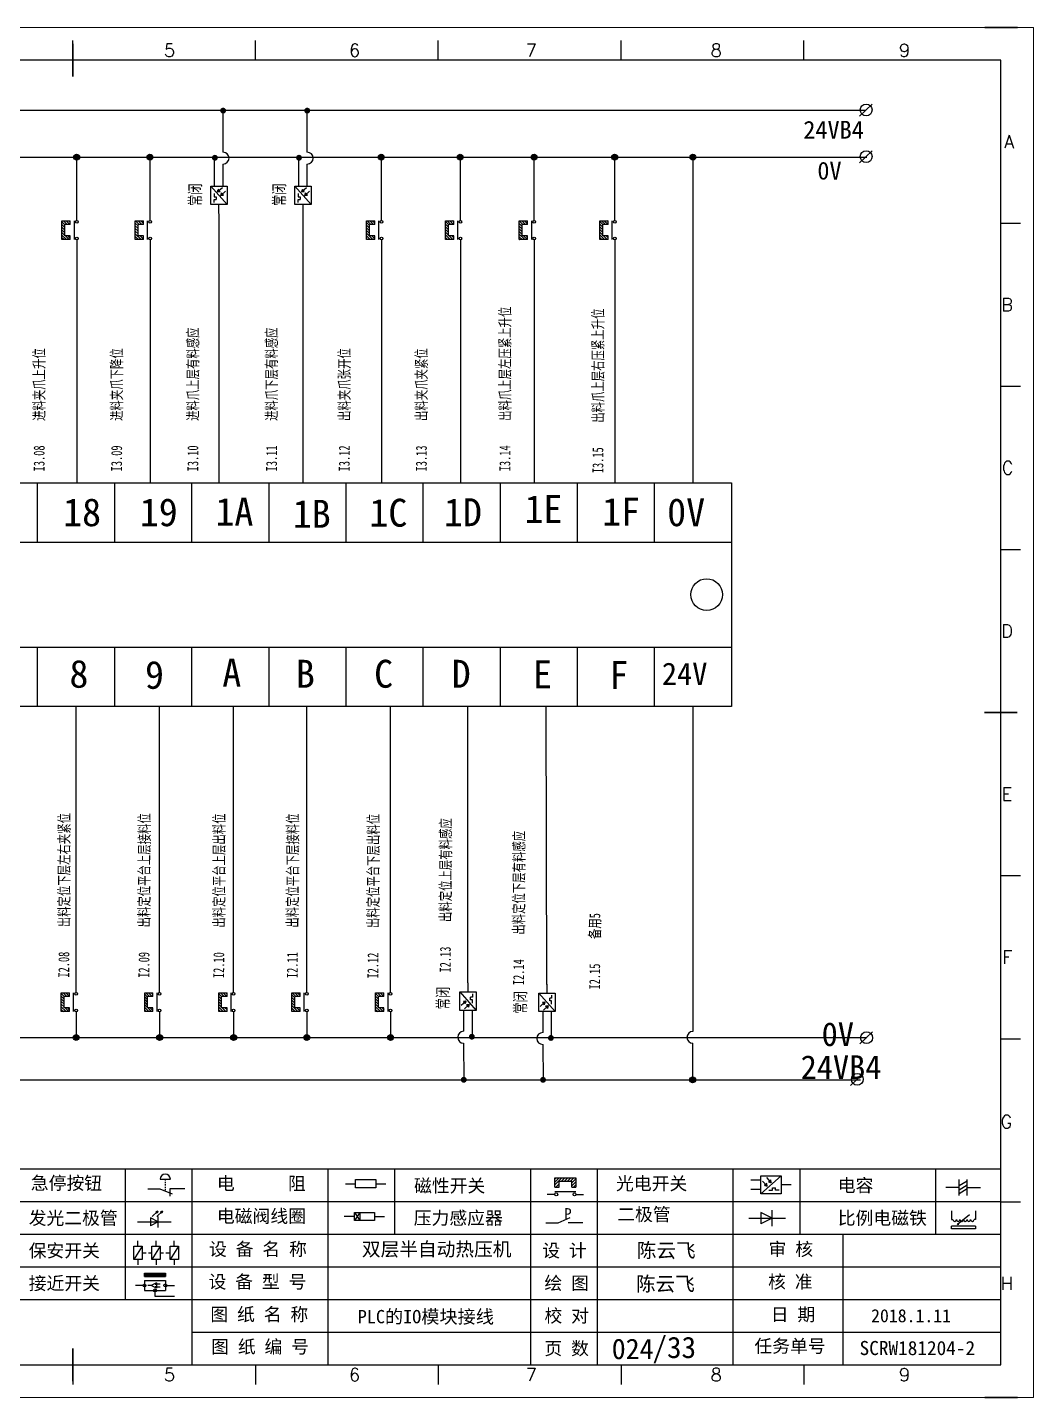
# Model space of a CAD drawing. Extents: x 38255 to 47052, y -6758 to -3353.
# Drawn here: x 39670 to 39839.6, y -5388.1 to -5157.1 of the extents above; entities that cross this region are included whole.
import ezdxf
from ezdxf.enums import TextEntityAlignment as Align

# ---------------------------------------------------------------- set-up
doc = ezdxf.new("R2010")
doc.units = 0
doc.header["$MEASUREMENT"] = 0
doc.layers.add('AE_BOR', color=1, linetype='Continuous')
doc.layers.add('电气图内容', color=7, linetype='Continuous')
doc.layers.add('frame', color=7, linetype='Continuous', lineweight=15)
doc.styles.add('WD', font='romans.shx', dxfattribs={"bigfont": 'gbcbig.shx'})
doc.styles.add('宋', font='', dxfattribs={"width": 0.7})
doc.styles.add('样式 0', font='')
doc.styles.add('汉字', font='')
doc.styles.get('宋').set_extended_font_data('SimSun')
doc.styles.get('样式 0').set_extended_font_data('KaiTi_GB2312')
doc.styles.get('汉字').set_extended_font_data('新宋体')

# ---------------------------------------------------------------- blocks, each defined once
blk = doc.blocks.new('光电开关')
at = {"linetype": 'ByBlock'}
h = blk.add_hatch(dxfattribs=at)
h.set_pattern_fill('ANSI31', color=256, scale=0.01, style=0)
h.set_pattern_definition([(45, (0.172267, 0), (-0.0224506403, 0.0224506403), [])])
h.paths.add_polyline_path([(-1882.44, -776.34), (-1882.5, -775.91), (-1882.68, -776.07)])
h.paths.add_polyline_path([(-1882.86, -776.23), (-1882.44, -776.34), (-1882.68, -776.07)])
h.paths.add_polyline_path([(-1883.05, -776.88), (-1883.11, -776.45), (-1883.29, -776.61)])
h.paths.add_polyline_path([(-1883.47, -776.77), (-1883.05, -776.88), (-1883.29, -776.61)])
for p, q in [((-1884.01, -775.96), (-1885.56, -775.96)), ((-1880.91, -775.3), (-1884.01, -778.05)), ((-1883.75, -776.09), (-1883.05, -776.88)), ((-1883.11, -776.45), (-1883.47, -776.77)), ((-1883.05, -776.88), (-1883.47, -776.77)), ((-1883.14, -775.55), (-1882.44, -776.34)), ((-1883.05, -776.88), (-1883.11, -776.45)), ((-1882.5, -775.91), (-1882.86, -776.23)), ((-1882.44, -776.34), (-1882.86, -776.23)), ((-1882.44, -776.34), (-1882.5, -775.91)), ((-1879.37, -776.67), (-1880.91, -776.67)), ((-1884.01, -777.39), (-1885.56, -777.39)), ((-1882.78, -777.47), (-1882.23, -777.47)), ((-1882.23, -777.47), (-1882.23, -777.14)), ((-1882.23, -777.14), (-1881.78, -777.14)), ((-1881.78, -777.47), (-1881.78, -777.14)), ((-1881.23, -777.47), (-1881.78, -777.47))]:
    blk.add_line(p, q, dxfattribs=at)
blk.add_lwpolyline([(-1884.01, -775.3), (-1880.91, -775.3), (-1880.91, -778.05), (-1884.01, -778.05)], close=True, dxfattribs=at)
blk = doc.blocks.new('磁性开关')
at = {"linetype": 'ByBlock'}
h = blk.add_hatch(dxfattribs=at)
h.set_pattern_fill('ANSI31', color=256, scale=0.1, style=0)
h.set_pattern_definition([(45, (0, 0), (-0.224506403, 0.224506403), [])])
h.paths.add_polyline_path([(-1910.88, -776.69), (-1910.88, -775.29), (-1907.69, -775.29), (-1907.69, -776.69), (-1908.31, -776.69), (-1908.31, -775.79), (-1910.25, -775.79), (-1910.25, -776.69)])
for p, q in [((-1910.88, -776.69), (-1910.88, -775.29)), ((-1910.88, -775.29), (-1907.69, -775.29)), ((-1910.88, -776.69), (-1910.25, -776.69)), ((-1910.25, -776.69), (-1910.25, -775.79)), ((-1910.25, -775.79), (-1908.31, -775.79)), ((-1908.31, -776.69), (-1908.31, -775.79)), ((-1908.31, -776.69), (-1907.69, -776.69)), ((-1907.69, -775.29), (-1907.69, -776.69)), ((-1910.91, -777.81), (-1912.09, -777.81)), ((-1910.88, -777.39), (-1907.69, -777.39)), ((-1907.66, -777.81), (-1906.48, -777.81))]:
    blk.add_line(p, q, dxfattribs=at)
for centre in [(-1910.68, -777.81), (-1907.88, -777.81)]:
    blk.add_circle(centre, 0.225, dxfattribs=at)
blk = doc.blocks.new('电磁阀线圈')
at = {"linetype": 'ByBlock'}
for p, q in [((-1854.61, -796.54), (-1856.17, -796.54)), ((-1854.61, -795.92), (-1853.75, -797.16)), ((-1853.75, -795.92), (-1854.61, -797.16)), ((-1853.75, -795.92), (-1853.75, -797.16)), ((-1851.53, -796.54), (-1849.97, -796.54))]:
    blk.add_line(p, q, dxfattribs=at)
blk.add_lwpolyline([(-1854.61, -795.92), (-1851.53, -795.92), (-1851.53, -797.16), (-1854.61, -797.16)], close=True, dxfattribs=at)
blk = doc.blocks.new('压力感应器')
at = {"linetype": 'ByBlock'}
for p, q in [((-1815.59, -777.73), (-1813.71, -776.93)), ((-1817.44, -777.73), (-1815.59, -777.73)), ((-1811.78, -777.73), (-1814.05, -777.73))]:
    blk.add_line(p, q, dxfattribs=at)
at = {"linetype": 'ByBlock', "insert": (-1814.65, -775.48), "char_height": 1.68, "width": 1.2242, "attachment_point": 1}
blk.add_mtext('{\\fNSimSun|b0|i0|c134|p49;P}', dxfattribs=at)
blk = doc.blocks.new('二极管')
at = {"linetype": 'ByBlock'}
for p, q in [((-1787.52, -776.77), (-1781.92, -776.77)), ((-1783.97, -776.77), (-1785.69, -775.9)), ((-1785.69, -775.9), (-1785.69, -777.65)), ((-1783.97, -776.77), (-1785.69, -777.65)), ((-1783.97, -777.99), (-1783.97, -775.56))]:
    blk.add_line(p, q, dxfattribs=at)
blk = doc.blocks.new('电容')
at = {"linetype": 'ByBlock'}
for p, q in [((-1756.08, -782.99), (-1756.08, -780.56)), ((-1754.86, -780.79), (-1756.08, -781.55)), ((-1754.86, -782.99), (-1754.86, -780.56)), ((-1756.08, -781.77), (-1758.13, -781.77)), ((-1754.86, -781.44), (-1756.08, -782.2)), ((-1754.86, -781.99), (-1756.08, -782.75)), ((-1754.86, -781.77), (-1752.81, -781.77))]:
    blk.add_line(p, q, dxfattribs=at)
blk = doc.blocks.new('发光二极管')
at = {"linetype": 'ByBlock'}
for p, q in [((-1755.78, -785.92), (-1754.89, -785.14)), ((-1754.89, -785.14), (-1755.2, -785.22)), ((-1755.2, -785.22), (-1755.01, -785.43)), ((-1755.08, -785.92), (-1754.18, -785.14)), ((-1754.89, -785.14), (-1755.01, -785.43)), ((-1754.18, -785.14), (-1754.49, -785.22)), ((-1754.49, -785.22), (-1754.31, -785.43)), ((-1754.18, -785.14), (-1754.31, -785.43)), ((-1758.01, -786.77), (-1752.89, -786.77)), ((-1754.84, -786.77), (-1756.04, -786.16)), ((-1756.04, -786.16), (-1756.04, -787.39)), ((-1754.84, -786.77), (-1756.04, -787.39)), ((-1754.84, -787.63), (-1754.84, -785.92))]:
    blk.add_line(p, q, dxfattribs=at)
blk = doc.blocks.new('比例电磁阀')
at = {"linetype": 'ByBlock'}
for p, q in [((-1757.26, -775.38), (-1757.26, -776.71)), ((-1757.26, -776.71), (-1757.05, -776.71)), ((-1754.5, -775.98), (-1756.35, -777.44)), ((-1753.58, -776.71), (-1753.8, -776.71)), ((-1753.58, -775.38), (-1753.58, -776.71)), ((-1753.6, -777.73), (-1757.25, -777.73)), ((-1757.25, -778.13), (-1757.25, -777.73)), ((-1753.6, -778.13), (-1757.25, -778.13)), ((-1756.35, -777.44), (-1756.25, -777.25)), ((-1756.35, -777.44), (-1756.15, -777.38)), ((-1756.15, -777.38), (-1756.25, -777.25)), ((-1753.6, -777.73), (-1753.6, -778.13))]:
    blk.add_line(p, q, dxfattribs=at)
for centre in [(-1756.78, -776.71), (-1756.24, -776.71), (-1755.7, -776.71), (-1755.15, -776.71), (-1754.61, -776.71), (-1754.07, -776.71)]:
    blk.add_arc(centre, 0.271, 180, 0, dxfattribs=at)
blk = doc.blocks.new('保安开关')
at = {"linetype": 'ByBlock'}
for p, q in [((-1757.33, -790.79), (-1758.6, -792.81)), ((-1757.96, -790.79), (-1757.96, -789.97)), ((-1754.54, -790.79), (-1755.81, -792.81)), ((-1755.17, -790.79), (-1755.17, -789.97)), ((-1751.75, -790.79), (-1753.02, -792.81)), ((-1752.39, -790.79), (-1752.39, -789.97)), ((-1757.96, -792.81), (-1757.96, -793.62)), ((-1757.33, -791.8), (-1756.72, -791.8)), ((-1756.35, -791.8), (-1755.89, -791.8)), ((-1755.17, -792.81), (-1755.17, -793.62)), ((-1754.52, -791.8), (-1754.06, -791.8)), ((-1753.69, -791.8), (-1753.08, -791.8)), ((-1752.39, -792.81), (-1752.39, -793.62))]:
    blk.add_line(p, q, dxfattribs=at)
for points in [[(-1758.6, -790.79), (-1757.33, -790.79), (-1757.33, -792.81), (-1758.6, -792.81)], [(-1755.81, -790.79), (-1754.54, -790.79), (-1754.54, -792.81), (-1755.81, -792.81)], [(-1753.02, -790.79), (-1751.75, -790.79), (-1751.75, -792.81), (-1753.02, -792.81)]]:
    blk.add_lwpolyline(points, close=True, dxfattribs=at)
blk = doc.blocks.new('接近开关')
at = {"linetype": 'ByBlock'}
h = blk.add_hatch(dxfattribs=at)
h.set_pattern_fill('ANSI31', color=256, scale=0.01, style=0)
h.set_pattern_definition([(45, (-89.131516, -30.795668), (-0.0224506403, 0.0224506403), [])])
h.paths.add_polyline_path([(-1516.96, -1123.35), (-1516.96, -1122.85), (-1513.76, -1122.85), (-1513.76, -1123.35)])
for p, q in [((-1516.96, -1123.35), (-1516.96, -1122.85)), ((-1516.96, -1122.85), (-1513.76, -1122.85)), ((-1516.96, -1123.35), (-1513.76, -1123.35)), ((-1513.76, -1122.85), (-1513.76, -1123.35)), ((-1517.18, -1124.71), (-1518.36, -1124.71)), ((-1516.96, -1123.95), (-1513.76, -1123.95)), ((-1516.96, -1123.95), (-1516.96, -1125.47)), ((-1516.96, -1125.47), (-1513.76, -1125.47)), ((-1515.91, -1124.71), (-1516.45, -1124.71)), ((-1515.11, -1124.31), (-1515.91, -1124.71)), ((-1515.11, -1125.11), (-1515.91, -1124.71)), ((-1515.33, -1124.53), (-1515.17, -1124.53)), ((-1515.33, -1124.88), (-1515.17, -1124.88)), ((-1515.25, -1124.45), (-1515.25, -1124.61)), ((-1515.11, -1124.31), (-1515.11, -1125.11)), ((-1515.11, -1124.48), (-1514.58, -1124.48)), ((-1515.11, -1124.94), (-1514.58, -1124.94)), ((-1513.76, -1123.95), (-1513.76, -1125.47)), ((-1513.54, -1124.71), (-1512.36, -1124.71)), ((-1515.36, -1125.69), (-1515.36, -1126.36)), ((-1515.36, -1126.36), (-1512.36, -1126.36))]:
    blk.add_line(p, q, dxfattribs=at)
for centre in [(-1516.96, -1124.71), (-1515.36, -1125.47), (-1513.76, -1124.71)]:
    blk.add_circle(centre, 0.225, dxfattribs=at)
blk = doc.blocks.new('电阻')
at = {"linetype": 'ByBlock'}
for p, q in [((-3.09, 0), (-1.57, 0)), ((1.57, 0), (3.09, 0))]:
    blk.add_line(p, q, dxfattribs=at)
blk.add_lwpolyline([(-1.57, 0.63), (1.57, 0.63), (1.57, -0.63), (-1.57, -0.63)], close=True, dxfattribs=at)
blk = doc.blocks.new('急停按钮')
at = {"linetype": 'ByBlock'}
for p, q in [((-1.86, 0), (0, 0)), ((0, 0), (1.88, -0.81)), ((0.06, 1.45), (1.61, 1.45)), ((0.83, 1.45), (0.83, 1.24)), ((0.83, 1.07), (0.83, 0.85)), ((0.83, 0.68), (0.83, 0.47)), ((0.83, 0.29), (0.83, 0.08)), ((3.81, 0), (1.54, 0)), ((1.54, 0), (1.54, -1.15)), ((0.83, -0.09), (0.83, -0.24))]:
    blk.add_line(p, q, dxfattribs=at)
blk.add_arc((0.83, 1.45), 0.774, 0, 180)
blk = doc.blocks.new('电控横A4')
for p, q in [((292, -5), (5, -5)), ((292, -205), (292, -5)), ((10.03, -205), (289.53, -205)), ((130.8, -205), (190.75, -205)), ((190.75, -205), (259.54, -205))]:
    blk.add_line(p, q)
at = {"linetype": 'ByBlock'}
for p, q in [((292, -175), (5, -175)), ((292, -180), (5, -180)), ((292, -185), (5, -185)), ((292, -190), (5, -190)), ((292, -195), (5, -195)), ((292, -200), (168.03, -200))]:
    blk.add_line(p, q, dxfattribs=at)
at = {"color": 0, "lineweight": -2}
for p, q in [((157.79, -175), (157.79, -195)), ((168.03, -175), (168.03, -204.92)), ((188.84, -175), (188.84, -185)), ((199.08, -175), (199.08, -185)), ((219.89, -175), (219.89, -185)), ((230.12, -175), (230.12, -185)), ((250.93, -175), (250.93, -185)), ((261.17, -175), (261.17, -185)), ((281.98, -175), (281.98, -185)), ((188.84, -185), (188.84, -204.92)), ((219.89, -185), (219.89, -205)), ((230.12, -185), (230.12, -205)), ((250.93, -185), (250.93, -205)), ((267.79, -185), (267.79, -205))]:
    blk.add_line(p, q, dxfattribs=at)
at = {"color": 0, "ltscale": 2}
for p, q in [((292, -205), (292, -183.55)), ((259.54, -205), (289.53, -205)), ((259.54, -205), (292, -205))]:
    blk.add_line(p, q, dxfattribs=at)
at = {"layer": 'AE_BOR', "color": 1, "lineweight": 15}
for p, q in [((0, 0), (297, 0)), ((297, 0), (297, -210)), ((297, -210), (0, -210))]:
    blk.add_line(p, q, dxfattribs=at)
at = {"layer": 'AE_BOR'}
for p, q in [((149.78, -5), (149.78, -2)), ((177.78, -5), (177.78, -2)), ((205.78, -5), (205.78, -2)), ((233.78, -5), (233.78, -2)), ((261.78, -5), (261.78, -2)), ((292, -30), (295, -30)), ((292, -55), (295, -55)), ((292, -80), (295, -80)), ((292, -130), (295, -130)), ((292, -155), (295, -155)), ((292, -180), (295, -180)), ((149.78, -205), (149.78, -208)), ((177.78, -205), (177.78, -208)), ((205.78, -205), (205.78, -208)), ((233.78, -205), (233.78, -208)), ((261.78, -205), (261.78, -208))]:
    blk.add_line(p, q, dxfattribs=at)
at = {"layer": 'AE_BOR', "lineweight": 30}
for p, q in [((294.53, 0), (289.53, 0)), ((294.53, -210), (289.53, -210))]:
    blk.add_line(p, q, dxfattribs=at)
at = {"layer": 'AE_BOR', "color": 2, "lineweight": 30}
for p, q in [((149.78, -7.5), (149.78, -2.5)), ((289.5, -105), (294.5, -105)), ((149.78, -202.5), (149.78, -207.5)), ((149.78, -205), (149.78, -207.5))]:
    blk.add_line(p, q, dxfattribs=at)
for name, p in [('急停按钮', (163.12, -177.98)), ('电阻', (194.66, -177.22))]:
    blk.add_blockref(name, p)
at = {"linetype": 'ByBlock'}
for name, p in [('磁性开关', (2134.53, 598.96)), ('光电开关', (2139.22, 599.27)), ('电容', (2041.69, 603.98)), ('发光二极管', (1917.72, 603.69)), ('电磁阀线圈', (2047.53, 614.3)), ('压力感应器', (2039.72, 594.52)), ('二极管', (2040.91, 594.27)), ('比例电磁阀', (2041.69, 593.98)), ('保安开关', (1917.72, 603.98)), ('接近开关', (1677.72, 931.9))]:
    blk.add_blockref(name, p, dxfattribs=at)
at = {"char_height": 2, "attachment_point": 1, "style": '汉字'}
for s, insert in [('{\\fKaiTi_GB2312|b0|i0|c134|p49;急停按钮}', (143.35, -176.12)), ('{\\fKaiTi_GB2312|b0|i0|c134|p49;电      阻}', (171.86, -176.19)), ('{\\fKaiTi_GB2312|b0|i0|c134|p49;磁性开关}', (202.07, -176.53)), ('{\\fKaiTi_GB2312|b0|i0|c134|p49;光电开关}', (233.02, -176.19)), ('{\\fKaiTi_GB2312|b0|i0|c134|p49;电容}', (267, -176.48)), ('{\\fKaiTi_GB2312|b0|i0|c134|p49;发光二极管}', (143.02, -181.48)), ('{\\fKaiTi_GB2312|b0|i0|c134|p49;电磁阀线圈}', (171.86, -181.19)), ('{\\fKaiTi_GB2312|b0|i0|c134|p49;压力感应器}', (202.02, -181.47)), ('{\\fKaiTi_GB2312|b0|i0|c134|p49;二极管}', (233.2, -180.91)), ('{\\fKaiTi_GB2312|b0|i0|c134|p49;比例电磁铁}', (267, -181.48)), ('{\\fKaiTi_GB2312|b0|i0|c134|p49;保安开关}', (143.02, -186.48)), ('{\\fKaiTi_GB2312|b0|i0|c134|p0;设 备 名 称}', (170.65, -186.24)), ('{\\fKaiTi_GB2312|b0|i0|c134|p0;设 计}', (221.72, -186.46)), ('{\\fKaiTi_GB2312|b0|i0|c134|p0;审 核}', (256.39, -186.25)), ('{\\fKaiTi_GB2312|b0|i0|c134|p0;设 备 型 号}', (170.58, -191.24)), ('{\\fKaiTi_GB2312|b0|i0|c134|p0;核 准}', (256.32, -191.25)), ('{\\fKaiTi_GB2312|b0|i0|c134|p49;接近开关}', (143.02, -191.48)), ('{\\fKaiTi_GB2312|b0|i0|c134|p0;绘 图}', (222.05, -191.46)), ('{\\fKaiTi_GB2312|b0|i0|c134|p0;图 纸 名 称}', (170.86, -196.24)), ('{\\fKaiTi_GB2312|b0|i0|c134|p0;校 对}', (222.05, -196.46)), ('{\\fKaiTi_GB2312|b0|i0|c134|p0;日 期}', (256.72, -196.25)), ('{\\fKaiTi_GB2312|b0|i0|c134|p0;图 纸 编 号}', (170.98, -201.2)), ('{\\fKaiTi_GB2312|b0|i0|c134|p0;页 数}', (222.05, -201.46)), ('{\\fKaiTi_GB2312|b0|i0|c134|p0;任务单号}', (254.22, -201.1))]:
    blk.add_mtext(s, dxfattribs=dict(at, insert=insert))
at = {"attachment_point": 1}
for s, insert, char_height, width in [('{\\fSimSun|b0|i0|c134|p2;双层半自动热压机}', (194.08, -186.2), 2.1, 34.3007), ('{\\fKaiTi_GB2312|b0|i0|c134|p49;陈云飞', (236.21, -186.34), 2.2, 21.4865), ('{\\fKaiTi_GB2312|b0|i0|c134|p49;陈云飞}', (236.08, -191.47), 2.2, 20.0113), ('{\\fKaiTi_GB2312|b0|i0|c134|p49;2018.1.11}', (272.1, -196.45), 2, 60.2542)]:
    blk.add_mtext(s, dxfattribs=dict(at, insert=insert, char_height=char_height, width=width))
at = {"layer": 'AE_BOR', "style": 'WD'}
for s, p in [('5', (164.59, -4.5)), ('6', (192.94, -4.5)), ('7', (220.04, -4.5)), ('8', (248.37, -4.5)), ('9', (277.23, -4.5)), ('5', (164.59, -207.5)), ('6', (192.94, -207.5)), ('7', (220.04, -207.5)), ('8', (248.37, -207.5)), ('9', (277.23, -207.5))]:
    blk.add_text(s, height=2, dxfattribs=at).set_placement(p, align=Align.CENTER)
for s, p in [('A', (294.03, -17.5)), ('B', (293.84, -42.5)), ('C', (293.93, -67.5)), ('D', (293.84, -92.5)), ('E', (293.74, -117.5)), ('F', (293.74, -142.5)), ('F', (293.74, -142.5)), ('G', (293.74, -167.72)), ('H', (293.84, -192.5))]:
    blk.add_text(s, height=2, dxfattribs=at).set_placement(p, align=Align.MIDDLE_RIGHT)
at = {"layer": 'frame', "lineweight": 0, "insert": (236.38, -200.67), "char_height": 3.271, "width": 42.6764, "attachment_point": 1, "style": '样式 0'}
blk.add_mtext(' /33', dxfattribs=at)
at = {"layer": '电气图内容', "color": 7, "insert": (270.63, -201.32), "char_height": 2.3665, "attachment_point": 1}
blk.add_mtext('\\pxi-0.125,sm1,ql;{\\f宋体|b0|i0|c134|p2;\\H0.916667x;\\C256;SCRW181204-2^I^I^I', dxfattribs=at)

msp = doc.modelspace()

# ---------------------------------------------------------------- hatches: boundary and pattern name
at = {"lineweight": -2}
h = msp.add_hatch(color=0, dxfattribs=at)
edge = h.paths.add_edge_path()
edge.add_arc((39702.989, -5171.111), 0.5, 180, 540)
h = msp.add_hatch(color=0, dxfattribs=at)
edge = h.paths.add_edge_path()
edge.add_arc((39717.165, -5171.111), 0.5, 180, 540)
h = msp.add_hatch(color=0, dxfattribs=at)
edge = h.paths.add_edge_path()
edge.add_arc((39678.321, -5178.955), 0.5, 0, 360)
h = msp.add_hatch(color=0, dxfattribs=at)
edge = h.paths.add_edge_path()
edge.add_arc((39690.666, -5178.955), 0.5, 0, 360)
h = msp.add_hatch(color=0, dxfattribs=at)
edge = h.paths.add_edge_path()
edge.add_arc((39701.602, -5179.054), 0.5, 180, 540)
h = msp.add_hatch(color=0, dxfattribs=at)
edge = h.paths.add_edge_path()
edge.add_arc((39715.778, -5179.054), 0.5, 180, 540)
h = msp.add_hatch(color=0, dxfattribs=at)
edge = h.paths.add_edge_path()
edge.add_arc((39729.656, -5178.955), 0.5, 0, 360)
h = msp.add_hatch(color=0, dxfattribs=at)
edge = h.paths.add_edge_path()
edge.add_arc((39742.96, -5178.955), 0.5, 0, 360)
h = msp.add_hatch(color=0, dxfattribs=at)
edge = h.paths.add_edge_path()
edge.add_arc((39755.42, -5178.955), 0.5, 0, 360)
h = msp.add_hatch(color=0, dxfattribs=at)
edge = h.paths.add_edge_path()
edge.add_arc((39768.992, -5178.955), 0.5, 0, 360)
h = msp.add_hatch(color=0, dxfattribs=at)
edge = h.paths.add_edge_path()
edge.add_arc((39782.171, -5178.965), 0.5, 0, 360)
h = msp.add_hatch(color=0, dxfattribs=at)
edge = h.paths.add_edge_path()
edge.add_arc((39744.917, -5327.24), 0.5, 360, 720)
h = msp.add_hatch(color=0, dxfattribs=at)
edge = h.paths.add_edge_path()
edge.add_arc((39678.221, -5327.364), 0.5, 0, 360)
h = msp.add_hatch(color=0, dxfattribs=at)
edge = h.paths.add_edge_path()
edge.add_arc((39692.29, -5327.364), 0.5, 0, 360)
h = msp.add_hatch(color=0, dxfattribs=at)
edge = h.paths.add_edge_path()
edge.add_arc((39704.767, -5327.364), 0.5, 0, 360)
h = msp.add_hatch(color=0, dxfattribs=at)
edge = h.paths.add_edge_path()
edge.add_arc((39717.095, -5327.364), 0.5, 0, 360)
h = msp.add_hatch(color=0, dxfattribs=at)
edge = h.paths.add_edge_path()
edge.add_arc((39731.21, -5327.364), 0.5, 0, 360)
h = msp.add_hatch(color=0, dxfattribs=at)
edge = h.paths.add_edge_path()
edge.add_arc((39758.241, -5327.446), 0.5, 360, 720)
h = msp.add_hatch(color=0, dxfattribs=at)
edge = h.paths.add_edge_path()
edge.add_arc((39743.557, -5334.497), 0.5, 360, 720)
h = msp.add_hatch(color=0, dxfattribs=at)
edge = h.paths.add_edge_path()
edge.add_arc((39756.91, -5334.507), 0.5, 360, 720)
h = msp.add_hatch(color=0, dxfattribs=at)
edge = h.paths.add_edge_path()
edge.add_arc((39782.132, -5334.509), 0.5, 0, 360)

# ---------------------------------------------------------------- linework, layer by layer
for p, q in [((39702.989, -5178.119), (39702.989, -5171.383)), ((39717.165, -5178.119), (39717.165, -5171.383)), ((39678.341, -5188.45), (39678.341, -5178.953)), ((39690.686, -5188.45), (39690.686, -5178.953)), ((39729.677, -5188.45), (39729.677, -5178.953)), ((39742.981, -5188.45), (39742.981, -5178.953)), ((39755.441, -5188.45), (39755.441, -5178.953)), ((39769.013, -5188.45), (39769.013, -5178.953)), ((39702.989, -5182.294), (39702.989, -5180.119)), ((39717.165, -5182.294), (39717.165, -5180.119)), ((39678.341, -5194.062), (39678.341, -5233.847)), ((39690.686, -5194.062), (39690.686, -5233.847)), ((39729.677, -5194.062), (39729.677, -5233.847)), ((39742.981, -5194.062), (39742.981, -5233.847)), ((39755.441, -5194.062), (39755.441, -5233.847)), ((39769.013, -5194.062), (39769.013, -5233.847)), ((39678.221, -5318.602), (39678.221, -5271.551)), ((39692.29, -5318.602), (39692.29, -5271.551)), ((39704.767, -5318.602), (39704.767, -5271.551)), ((39717.095, -5318.602), (39717.095, -5271.551)), ((39731.21, -5318.602), (39731.21, -5271.551)), ((39744.242, -5318.146), (39744.242, -5271.585)), ((39757.557, -5318.45), (39757.468, -5271.551)), ((39743.53, -5324.156), (39743.53, -5326.331)), ((39744.955, -5324.336), (39744.955, -5327.188)), ((39756.854, -5324.362), (39756.854, -5326.537)), ((39758.279, -5324.542), (39758.279, -5327.394)), ((39743.53, -5328.331), (39743.557, -5334.497)), ((39756.854, -5328.537), (39756.91, -5334.507))]:
    msp.add_line(p, q)
at = {"color": 0, "lineweight": -2}
for p, q in [((39810.247, -5172.044), (39812.374, -5170.027)), ((39546.695, -5178.965), (39747.183, -5178.965)), ((39747.183, -5178.965), (39811.486, -5178.965)), ((39782.171, -5178.965), (39782.171, -5233.847)), ((39810.247, -5179.916), (39812.374, -5177.899)), ((39702.276, -5188.484), (39702.276, -5233.847)), ((39716.452, -5188.484), (39716.452, -5233.847)), ((39671.671, -5233.847), (39671.671, -5243.847)), ((39684.671, -5233.847), (39684.671, -5243.847)), ((39697.671, -5233.847), (39697.671, -5243.847)), ((39710.671, -5233.847), (39710.671, -5243.847)), ((39723.671, -5233.847), (39723.671, -5243.847)), ((39736.671, -5233.847), (39736.671, -5243.847)), ((39749.671, -5233.847), (39749.671, -5243.847)), ((39762.671, -5233.847), (39762.671, -5243.847)), ((39775.671, -5233.847), (39775.671, -5243.847)), ((39567.671, -5243.847), (39788.671, -5243.847)), ((39567.671, -5261.551), (39788.671, -5261.551)), ((39671.671, -5261.551), (39671.671, -5271.551)), ((39684.671, -5261.551), (39684.671, -5271.551)), ((39697.671, -5261.551), (39697.671, -5271.551)), ((39710.671, -5261.551), (39710.671, -5271.551)), ((39723.671, -5261.551), (39723.671, -5271.551)), ((39736.671, -5261.551), (39736.671, -5271.551)), ((39749.671, -5261.551), (39749.671, -5271.551)), ((39762.671, -5261.551), (39762.671, -5271.551)), ((39775.671, -5261.551), (39775.671, -5271.551)), ((39782.171, -5271.551), (39782.171, -5326.352)), ((39678.221, -5324.214), (39678.221, -5327.352)), ((39692.29, -5324.214), (39692.29, -5327.352)), ((39704.767, -5324.214), (39704.767, -5327.352)), ((39717.095, -5324.214), (39717.095, -5327.352)), ((39731.21, -5324.214), (39731.21, -5327.352)), ((39810.322, -5328.456), (39812.449, -5326.438)), ((39547.508, -5327.352), (39811.486, -5327.352)), ((39782.132, -5328.351), (39782.132, -5334.509)), ((39808.757, -5335.472), (39810.884, -5333.455)), ((39545.943, -5334.509), (39810.448, -5334.509))]:
    msp.add_line(p, q, dxfattribs=at)
at = {"color": 7, "lineweight": -2}
for p, q in [((39701.563, -5183.844), (39701.563, -5179.262)), ((39715.739, -5183.844), (39715.739, -5179.262))]:
    msp.add_line(p, q, dxfattribs=at)
msp.add_lwpolyline([(39554.297, -5171.093), (39546.753, -5171.035), (39811.31, -5171.035)], dxfattribs=at)
at = {"color": 0, "lineweight": -2}
msp.add_lwpolyline([(39567.671, -5233.847), (39788.671, -5233.847), (39788.671, -5271.551), (39567.671, -5271.551)], close=True, dxfattribs=at)
for centre, radius in [((39811.374, -5170.994), 1), ((39678.304, -5178.953), 0.5), ((39690.649, -5178.953), 0.5), ((39729.64, -5178.953), 0.5), ((39742.943, -5178.953), 0.5), ((39755.403, -5178.953), 0.5), ((39768.975, -5178.953), 0.5), ((39782.171, -5178.965), 0.5), ((39811.374, -5178.867), 1), ((39784.498, -5252.699), 2.672), ((39811.449, -5327.406), 1), ((39678.221, -5327.364), 0.5), ((39692.29, -5327.364), 0.5), ((39704.767, -5327.364), 0.5), ((39717.095, -5327.364), 0.5), ((39731.21, -5327.364), 0.5), ((39809.884, -5334.423), 1), ((39782.132, -5334.509), 0.5)]:
    msp.add_circle(centre, radius, dxfattribs=at)
for centre, start, end in [((39702.989, -5179.119), 270, 90), ((39717.165, -5179.119), 270, 90), ((39743.53, -5327.331), 90, 270), ((39756.854, -5327.537), 90, 270), ((39782.171, -5327.352), 90, 270)]:
    msp.add_arc(centre, 1, start, end, dxfattribs=at)

# ---------------------------------------------------------------- block references
at = {"xscale": 1.1, "yscale": 1.1, "zscale": 1.1}
msp.add_blockref('电控横A4', (39512.897, -5157.079), dxfattribs=at)
at = {"linetype": 'ByBlock'}
for name, p, rotation in [('光电开关', (40478.949, -7067.85), 269.9999999999999), ('光电开关', (40493.125, -7067.85), 269.9999999999999), ('磁性开关', (38900.528, -3281.974), 89.99999999999999), ('磁性开关', (38912.873, -3281.974), 89.99999999999999), ('磁性开关', (38951.863, -3281.974), 89.99999999999999), ('磁性开关', (38965.167, -3281.974), 89.99999999999999), ('磁性开关', (38977.627, -3281.974), 89.99999999999999), ('磁性开关', (38991.199, -3281.974), 89.99999999999999), ('磁性开关', (38900.408, -3412.126), 89.99999999999999), ('磁性开关', (38914.476, -3412.126), 89.99999999999999), ('磁性开关', (38926.954, -3412.126), 89.99999999999999), ('磁性开关', (38939.282, -3412.126), 89.99999999999999), ('磁性开关', (38953.397, -3412.126), 89.99999999999999), ('光电开关', (38967.569, -3438.781), 89.9999999999999), ('光电开关', (38980.893, -3438.987), 89.9999999999999)]:
    msp.add_blockref(name, p, dxfattribs=dict(at, rotation=rotation))

# ---------------------------------------------------------------- texts
at = {"color": 0, "lineweight": -2}
msp.add_text('24V', height=3.7652, dxfattribs=at).set_placement((39776.939, -5267.927))
at = {"color": 0, "lineweight": -2, "attachment_point": 1}
for s, insert, char_height, width in [('24VB4', (39800.78, -5172.833), 3, 14.27309), ('0V', (39803.146, -5179.731), 3, 14.27309), ('18', (39676.023, -5236.461), 4.7064, 7.20347), ('19', (39688.938, -5236.461), 4.7064, 7.20347), ('1A', (39701.683, -5236.372), 4.7064, 7.20347), ('1B', (39714.724, -5236.727), 4.7064, 7.20347), ('1C', (39727.635, -5236.549), 4.7064, 7.20347), ('1D', (39740.205, -5236.461), 4.7064, 7.20347), ('1E', (39753.792, -5235.929), 4.7064, 7.20347), ('1F', (39766.87, -5236.372), 4.7064, 7.20347), ('0V', (39777.832, -5236.461), 4.7064, 7.20347), ('8', (39677.086, -5263.698), 4.706, 7.20347), ('9', (39689.824, -5263.875), 4.706, 7.20347), ('A', (39702.847, -5263.52), 4.706, 7.20347), ('B', (39715.249, -5263.698), 4.706, 7.20347), ('C', (39728.442, -5263.698), 4.706, 7.20347), ('D', (39741.517, -5263.698), 4.706, 7.20347), ('E', (39755.205, -5263.786), 4.706, 7.20347), ('F', (39768.104, -5263.902), 4.706, 7.20347), ('0V', (39803.876, -5324.813), 4, 14.27309), ('24VB4', (39800.334, -5330.368), 4, 14.27309)]:
    msp.add_mtext(s, dxfattribs=dict(at, insert=insert, char_height=char_height, width=width))
at = {"color": 0, "lineweight": -2, "char_height": 2, "style": '宋'}
for s, insert, width, attachment_point, rotation in [('常{\\fSimSun|b0|i0|c134|p2;闭}', (39697.275, -5187.199), 71.79445, 1, 90), ('常{\\fSimSun|b0|i0|c134|p2;闭}', (39711.451, -5187.199), 71.79445, 1, 90), ('\\pxi-0.125,sm1,ql,t4.125;{\\f宋体|b0|i0|c134|p2;\\H0.916667x;\\C256;I3.14^I出料爪上层左压紧上升位^I', (39749.57, -5231.66), 71.79445, 1, 90), ('\\pxi-0.125,sm1,ql,t4.125;{\\f宋体|b0|i0|c134|p2;\\H0.916667x;\\C256;I3.15^I出料爪上层右压紧上升位^I', (39765.245, -5231.984), 71.79445, 1, 90), ('\\pxi-0.125,sm1,ql,t4.125;{\\f宋体|b0|i0|c134|p2;\\H0.916667x;\\C256;I3.10^I进料爪上层有料感应^I', (39696.973, -5231.671), 71.79445, 1, 90), ('\\pxi-0.125,sm1,ql,t4.125;{\\f宋体|b0|i0|c134|p2;\\H0.916667x;\\C256;I3.11^I进料爪下层有料感应^I', (39710.234, -5231.671), 71.79445, 1, 90), ('\\pxi-0.125,sm1,ql,t4.125;{\\f宋体|b0|i0|c134|p2;\\H0.916667x;\\C256;I3.08^I进料夹爪上升位^I', (39671.054, -5231.671), 71.79445, 1, 90), ('\\pxi-0.125,sm1,ql,t4.125;{\\f宋体|b0|i0|c134|p2;\\H0.916667x;\\C256;I3.09^I进料夹爪下降位^I', (39684.114, -5231.671), 71.79445, 1, 90), ('\\pxi-0.125,sm1,ql,t4.125;{\\f宋体|b0|i0|c134|p2;\\H0.916667x;\\C256;I3.12^I出料夹爪张开位^I', (39722.49, -5231.671), 71.79445, 1, 90), ('\\pxi-0.125,sm1,ql,t4.125;{\\f宋体|b0|i0|c134|p2;\\H0.916667x;\\C256;I3.13^I出料夹爪夹紧位^I', (39735.48, -5231.682), 71.79445, 1, 90), ('\\pxi-0.125,sm1,ql,t4.125;{\\f宋体|b0|i0|c134|p2;\\H0.916667x;\\C256;I2.08^I出料定位下层左右夹紧位^I', (39677.266, -5317.025), 71.79445, 7, 89.82684), ('\\pxi-0.125,sm1,ql,t4.125;{\\f宋体|b0|i0|c134|p2;\\H0.916667x;\\C256;I2.09^I出料定位平台上层接料位^I', (39690.776, -5317.066), 71.79445, 7, 89.82684), ('\\pxi-0.125,sm1,ql,t4.125;{\\f宋体|b0|i0|c134|p2;\\H0.916667x;\\C256;I2.10^I出料定位平台上层出料位^I', (39703.385, -5317.104), 71.79445, 7, 89.82684), ('\\pxi-0.125,sm1,ql,t4.125;{\\f宋体|b0|i0|c134|p2;\\H0.916667x;\\C256;I2.11^I出料定位平台下层接料位^I', (39715.785, -5317.104), 71.79445, 7, 89.82684), ('\\pxi-0.125,sm1,ql,t4.125;{\\f宋体|b0|i0|c134|p2;\\H0.916667x;\\C256;I2.12^I出料定位平台下层出料位^I', (39729.374, -5317.183), 71.79445, 7, 89.82684), ('\\pxi-0.125,sm1,ql,t4.125;{\\f宋体|b0|i0|c134|p2;\\H0.916667x;\\C256;I2.13^I出料定位上层有料感应^I', (39741.569, -5316.162), 70.73379, 7, 89.82684), ('\\pxi-0.125,sm1,ql,t4.125;{\\f宋体|b0|i0|c134|p2;\\H0.916667x;\\C256;I2.14^I出料定位下层有料感应^I', (39753.927, -5318.289), 71.79445, 7, 89.82684), ('\\pxi-0.125,sm1,ql,t4.125;{\\f宋体|b0|i0|c134|p2;\\H0.916667x;\\C256;I2.15^I备用5^I', (39766.738, -5319.028), 71.79445, 7, 89.82684), ('常{\\fSimSun|b0|i0|c134|p2;闭}', (39739.049, -5322.635), 71.79445, 1, 90), ('常{\\fSimSun|b0|i0|c134|p2;闭}', (39752.091, -5323.371), 71.79445, 1, 90)]:
    msp.add_mtext(s, dxfattribs=dict(at, insert=insert, width=width, attachment_point=attachment_point, rotation=rotation))
at = {"layer": 'frame', "lineweight": 0, "insert": (39725.688, -5373.307), "char_height": 2.24553, "width": 24.66245, "attachment_point": 1}
msp.add_mtext('{\\fKaiTi_GB2312|b0|i0|c134|p49;\\H0.999999x;PLC的IO模块接线}', dxfattribs=at)
at = {"layer": 'frame', "lineweight": 0, "insert": (39768.494, -5378.138), "char_height": 3.4547, "width": 17.21263, "attachment_point": 1, "style": '样式 0'}
msp.add_mtext('024', dxfattribs=at)

doc.saveas('drawing.dxf')
